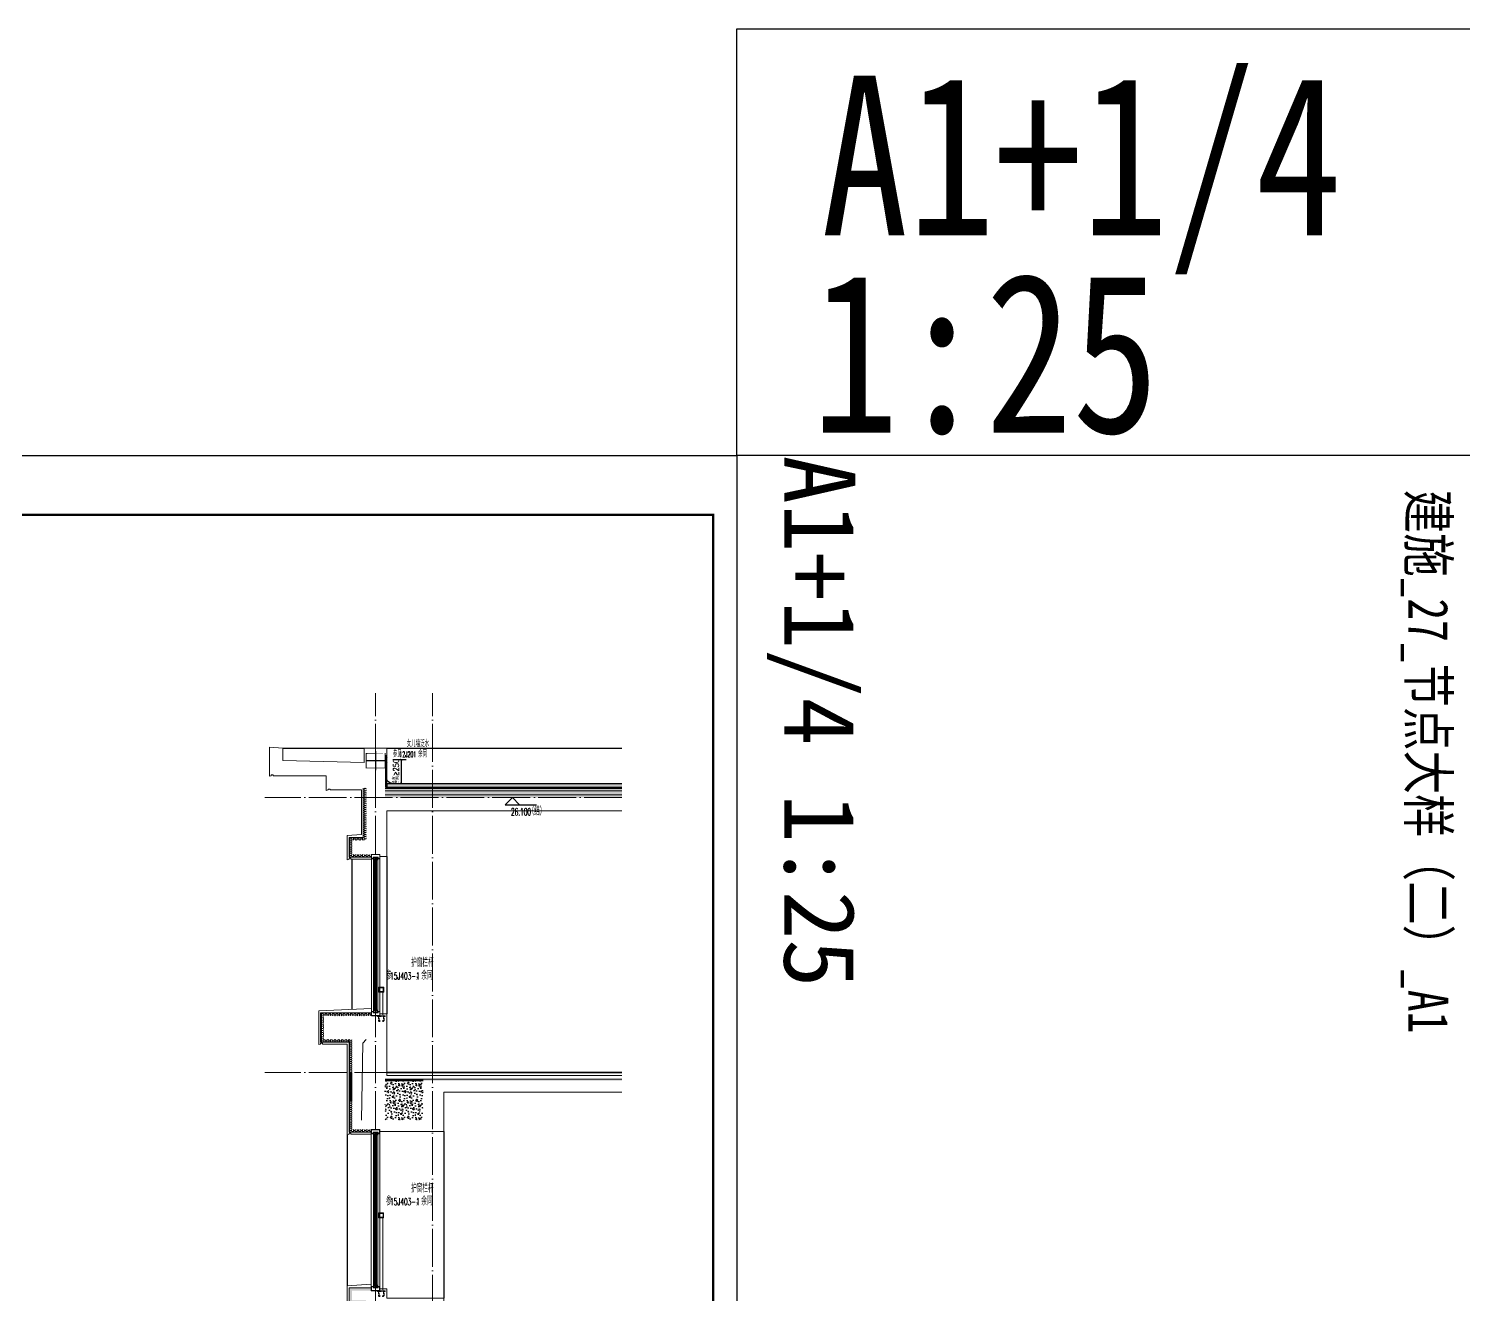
# Model space of a CAD drawing. Extents: x -518115 to 389031, y -231062 to 1628073.
# Drawn here: x 140212 to 155343, y -204243 to -190897 of the extents above; entities that cross this region are included whole.
import ezdxf
from ezdxf.xclip import XClip

# ---------------------------------------------------------------- set-up
doc = ezdxf.new("R2010")
doc.units = 0
doc.header["$LTSCALE"] = 1000
doc.header["$MEASUREMENT"] = 0
doc.header["$XCLIPFRAME"] = 0
for name, pattern in [('__DASH', [0.35, 0.25, -0.1]), ('DASH', [0.35, 0.25, -0.1]), ('DOTE', [2.42, 2, -0.2, 0.02, -0.2])]:
    doc.linetypes.add(name, pattern=pattern)
for name, color, linetype in [('3-屋面构造层', 157, 'Continuous'), ('DIM_ELEV', 3, 'Continuous'), ('DIM_IDEN', 67, 'Continuous'), ('PUB_TEXT', 4, 'Continuous'), ('SURFACE', 6, 'Continuous'), ('图框', 140, 'Continuous'), ('导图字', 7, 'Continuous'), ('机电标识类', 1, 'Continuous'), ('污水', 3, 'Continuous'), ('看线', 251, 'Continuous'), ('立面-看线', 251, 'Continuous')]:
    doc.layers.add(name, color=color, linetype=linetype)
for name, color, linetype, lineweight in [('DOTE', 19, 'DOTE', 9), ('PUB_HATCH', 8, 'Continuous', 9), ('S_WINDOW', 144, 'Continuous', 15), ('WALL', 9, 'Continuous', 40), ('内粉刷', 37, 'Continuous', 9), ('立面-栏杆', 105, 'Continuous', 15), ('立面-洞口示意', 152, 'Continuous', 13), ('细细', 250, 'Continuous', 0)]:
    doc.layers.add(name, color=color, linetype=linetype, lineweight=lineweight)
doc.layers.add('yichutu', color=7, linetype='Continuous', true_color=0xffffff, plot=False)
doc.styles.add('_TCH_DIM', font='SIMPLEX.shx', dxfattribs={"width": 0.7, "bigfont": 'GBCBIG.shx'})
doc.styles.add('_TCH_DIM_T3', font='SIMPLEX.shx', dxfattribs={"width": 0.494118, "bigfont": 'GBCBIG.shx'})
doc.styles.add('_TCH_LABEL', font='')
doc.styles.add('黑体', font='')
doc.styles.get('_TCH_LABEL').set_extended_font_data('SimHei')
doc.styles.get('黑体').set_extended_font_data('SimHei')
doc.dimstyles.new('_TCH_ARCH&&20', dxfattribs={"dimtxt": 59.5, "dimasz": 20, "dimexe": 50, "dimexo": 60, "dimgap": 25.25, "dimtad": 1, "dimdec": 0, "dimzin": 0, "dimdsep": 46, "dimtxsty": '_TCH_DIM_T3', "dimblk": 'ARCHTICK', "dimcen": 0.09, "dimclrt": 7, "dimazin": 2, "dimtfac": 1, "dimtdec": 0, "dimtix": 1, "dimtmove": 2, "dimatfit": 3, "dimfxl": 1, "dimtolj": 1, "dimtzin": 0, "dimarcsym": 0})
pattern_1 = [(315, (-1092889.3176, -488431.8362), (-1.767766953, -1.767766953), []), (315, (-1092888.139, -488431.8362), (-1.767766953, -1.767766953), [])]
pattern_2 = [(315, (-1092889.3176, -490170.0743), (-1.767766953, -1.767766953), []), (315, (-1092888.139, -490170.0743), (-1.767766953, -1.767766953), [])]

# ---------------------------------------------------------------- blocks, each defined once
blk = doc.blocks.new('_ArchTick')
at = {"color": 0, "linetype": 'ByBlock', "const_width": 0.4}
blk.add_lwpolyline([(-0.5, -0.5), (0.5, 0.5)], dxfattribs=at)
blk = doc.blocks.new('*D339')
at = {"layer": 'Defpoints', "color": 0, "transparency": 16777216}
for p in [(143991, -198605), (144143, -198605), (143991, -198855)]:
    blk.add_point(p, dxfattribs=at)
at = {"layer": 'DIM_IDEN', "color": 0, "lineweight": -2, "transparency": 16777216}
for p, q in [((144051, -198605), (144193, -198605)), ((144143, -198855), (144143, -198605)), ((144051, -198855), (144193, -198855))]:
    blk.add_line(p, q, dxfattribs=at)
at = {"layer": 'DIM_IDEN', "color": 0, "lineweight": -2, "transparency": 16777216, "xscale": 20, "yscale": 20, "zscale": 20}
for p, rotation in [((144143, -198605), 90), ((144143, -198855), 270)]:
    blk.add_blockref('_ArchTick', p, dxfattribs=dict(at, rotation=rotation))
at = {"layer": 'DIM_IDEN', "color": 7, "transparency": 16777216, "insert": (144087, -198730), "char_height": 59.5, "attachment_point": 5, "rotation": 90, "style": '_TCH_DIM_T3'}
blk.add_mtext('\\A1;{\\W0.70588;净高≥250}', dxfattribs=at)
blk = doc.blocks.new('A$C40486AD2')
at = {"layer": 'PUB_TEXT', "style": '_TCH_DIM'}
for s, height, width, p in [('女儿墙泛水', 67.5, 0.7, (255, 115)), ('参见', 67.5, 0.7, (108, 8)), ('12J201', 59.5, 0.494118, (177, 8)), ('，余同', 67.5, 0.7, (328, 8))]:
    blk.add_text(s, height=height, dxfattribs=dict(at, width=width)).set_placement(p)
blk = doc.blocks.new('FGHFG4334GDFGDFFGGGGGGDFG4G')
at = {"layer": 'SURFACE', "const_width": 2.25}
for points in [[(47, 0), (0, 0)], [(47, -28), (0, -28)]]:
    blk.add_lwpolyline(points, dxfattribs=at)
at = {"layer": 'SURFACE', "const_width": 1.5}
blk.add_lwpolyline([(47, 17, -1), (47, 5), (47, -7, -1), (47, -19), (47, -37), (53, -48), (53, -73)], format="xyb", dxfattribs=at)
blk = doc.blocks.new('FGDGDGD')
at = {"layer": '3-屋面构造层'}
h = blk.add_hatch(dxfattribs=at)
h.set_pattern_fill('隔热材料01', color=256, scale=7.692308, style=0)
h.set_pattern_definition([(270, (9.5186, 433.228), (3.846153863, -7e-16), [0.385980771, -3.460173092]), (270, (6.637, 433.228), (3.846153863, -7e-16), [0.385980771, -3.460173092]), (90, (8.5996, 430.618), (-3.846153863, 2e-16), [0.385980771, -3.460173092]), (90, (7.556, 430.618), (-3.846153863, 2e-16), [0.385980771, -3.460173092]), (180, (10.002, 430), (-5e-16, -3.846153863), [3.848019248, 0.001865385]), (135, (8.9282, 430.193), (2e-16, 3.846144175), [0.328307694, -5.110980792]), (116.56505, (12.5422, 430.4251), (8.6793e-06, 3.8461487416), [0.215769232, -8.384500037]), (116.56505, (8.696, 430.4251), (8.6793e-06, 3.8461487416), [0.215769232, -8.384500037]), (153.43495, (13.1603, 430), (-8.679e-06, 3.846148742), [0.431538463, -8.168730805]), (153.43495, (9.3142, 430), (-8.679e-06, 3.846148742), [0.431538463, -8.168730805]), (63.43495, (12.4457, 431.0041), (-8.6793e-06, 3.8461487416), [2.054923086, -6.545346183]), (63.43495, (8.5996, 431.0041), (-8.6793e-06, 3.8461487416), [2.054923086, -6.545346183]), (116.56505, (13.3647, 433.228), (8.6793e-06, 3.8461487416), [0.215769232, -8.384500037]), (116.56505, (9.5186, 433.228), (8.6793e-06, 3.8461487416), [0.215769232, -8.384500037]), (135, (9.422, 433.421), (2e-16, 3.846144175), [0.328307694, -5.110980792]), (153.43495, (13.036, 433.6532), (-8.679e-06, 3.846148742), [0.431538463, -8.168730805]), (153.43495, (9.19, 433.6532), (-8.679e-06, 3.846148742), [0.431538463, -8.168730805]), (45, (6.7336, 433.421), (2e-16, 3.846144175), [0.328307694, -5.110980792]), (63.43495, (10.4833, 433.228), (-8.6793e-06, 3.8461487416), [0.215769232, -8.384500037]), (63.43495, (6.6371, 433.228), (-8.6793e-06, 3.8461487416), [0.215769232, -8.384500037]), (26.56505, (10.812, 433.6532), (8.679e-06, 3.846148742), [0.431538463, -8.168730805]), (26.56505, (6.9658, 433.6532), (8.679e-06, 3.846148742), [0.431538463, -8.168730805]), (116.56505, (11.4023, 431.0041), (8.6793e-06, 3.8461487416), [2.054923086, -6.545346183]), (116.56505, (7.5561, 431.0041), (8.6793e-06, 3.8461487416), [2.054923086, -6.545346183]), (45, (7.2275, 430.193), (2e-16, 3.846144175), [0.328307694, -5.110980792]), (63.43495, (11.3058, 430.4251), (-8.6793e-06, 3.8461487416), [0.215769232, -8.384500037]), (63.43495, (7.4596, 430.4251), (-8.6793e-06, 3.8461487416), [0.215769232, -8.384500037]), (26.56505, (10.6877, 430), (8.679e-06, 3.846148742), [0.431538463, -8.168730805]), (26.56505, (6.8415, 430), (8.679e-06, 3.846148742), [0.431538463, -8.168730805])])
edge = h.paths.add_edge_path()
edge.add_arc((682181, 585366), 9.23, 450, 540, ccw=False)
edge.add_line((682181, 585375), (682192, 585375))
edge.add_line((682192, 585375), (682192, 585366))
edge.add_line((682192, 585366), (682172, 585366))
h = blk.add_hatch(dxfattribs=at)
h.set_pattern_fill('混凝土', color=256, scale=5, angle=-1.1458, style=0)
h.set_pattern_definition([(48.854237, (-82751.966, -43707.863), (35.7930991, -3.8540962), [3.75, -41.25]), (353.854237, (-82751.966, -43707.863), (-6.1841378, 37.7408106), [3, -33]), (99.305637, (-82748.983, -43708.185), (29.6089874, 33.886691), [3.1870095, -35.0571056]), (45.038437, (-82751.766, -43697.865), (53.1858973, -9.3413237), [5.625, -61.875]), (95.489837, (-82747.334, -43698.644), (47.6977146, 47.7616795), [4.7805144, -52.58565]), (350.038437, (-82751.766, -43697.865), (47.6976773, 47.7617167), [4.5, -49.5]), (19.854237, (-82746.817, -43700.465), (29.4368469, -20.7237073), [3.75, -41.25]), (324.854237, (-82746.817, -43700.465), (12.8883392, 36.0069862), [3, -33]), (70.305637, (-82744.364, -43702.192), (42.3251977, 15.2832459), [3.1870095, -35.0571056]), (36.3542372, (-82751.966, -43707.863), (0.9406985, 16.62920733), [0, -32.6, 0, -33.5, 0, -33.125]), (6.3542372, (-82751.966, -43707.863), (13.54517982, 19.45362572), [0, -19.1, 0, -31.85, 0, -12.625]), (326.3542372, (-82763.114, -43707.64), (26.66323482, -1.66123381), [0, -12.5, 0, -39, 0, -51.75]), (316.3542372, (-82768.113, -43707.54), (29.2535633, 4.4211788), [0, -16.25, 0, -25.9, 0, -36.75])])
h.paths.add_polyline_path([(674875, 585046), (674875, 585086), (682172, 585086), (682172, 585046)])
h = blk.add_hatch(dxfattribs=at)
h.set_pattern_fill('焦渣矿渣', color=256, scale=4, angle=-1.1458, style=0)
h.set_pattern_definition([(358.8542372, (-82751.966, -43697.863), (8.27546507, 13.69326162), [1.6, -14.4]), (298.8542372, (-82751.966, -43697.863), (15.99644496, -0.32013217), [1.6, -14.4]), (238.8542372, (-82750.366, -43697.895), (7.72097989, -14.0133938), [1.6, -14.4]), (268.8542372, (-82745.567, -43697.991), (15.83683295, -8.3183365), [2.4, -11.456]), (268.8542372, (-82743.967, -43698.023), (15.83683295, -8.3183365), [2.4, -11.456]), (268.8542372, (-82742.368, -43698.055), (15.83683295, -8.3183365), [2.4, -11.456])])
h.paths.add_polyline_path([(674875, 585006), (674875, 585036), (682192, 585036), (682192, 585006)])
h = blk.add_hatch(dxfattribs=at)
h.set_pattern_fill('隔热材料03', color=256, scale=12.5, style=0)
h.set_pattern_definition([(113.578, (-500407.8114, 374696.8656), (-0.0086926214, 6.2699620763), [1.075, -0.5693125, 2.8375, -0.5693125, 1.075, -0.6825]), (66.42, (-500406.1744, 374696.8656), (2.727787851, 6.0425e-05), [1.075, -0.5693125, 2.840375, -0.5693125, 1.075, -0.6825]), (180, (-500406.1744, 374696.8656), (0, 6.25), [1.636625, -1.0910625]), (180, (-500407.538, 374702.4906), (0, 6.25), [1.636625, -1.0910625]), (90, (-500405.7427, 374697.8548), (2.72775, 2e-16), [0.52175, -5.72825]), (90, (-500407.1066, 374700.9798), (2.72775, 2e-16), [0.52175, -5.72825]), (90, (-500408.2427, 374697.8548), (2.72775, 2e-16), [0.52175, -5.72825]), (90, (-500409.6066, 374700.9798), (2.72775, 2e-16), [0.52175, -5.72825])])
edge = h.paths.add_edge_path()
edge.add_line((682178, 585086), (682178, 585050))
edge.add_arc((682172, 585050), 6.25, 270, 360, ccw=False)
edge.add_line((682172, 585044), (682172, 585086))
edge.add_line((682172, 585086), (682178, 585086))
h = blk.add_hatch(dxfattribs=at)
h.set_pattern_fill('加气混凝土', color=256, scale=5, style=0)
h.set_pattern_definition([(0, (-82734.266, -43726.163), (30, 60), [0, -60]), (0, (-82769.366, -43734.263), (30, 60), [0, -60]), (0, (-82749.866, -43734.863), (30, 60), [0, -60]), (0, (-82728.566, -43717.163), (30, 60), [0, -60]), (0, (-82753.466, -43737.863), (30, 60), [0, -60]), (0, (-82722.566, -43679.363), (30, 60), [0, -60]), (0, (-82740.866, -43684.163), (30, 60), [0, -60]), (0, (-82731.266, -43691.663), (30, 60), [0, -60]), (0, (-82780.166, -43692.863), (30, 60), [0, -60]), (0, (-82750.766, -43695.563), (30, 60), [0, -60]), (0, (-82762.166, -43710.863), (30, 60), [0, -60]), (0, (-82761.566, -43733.363), (30, 60), [0, -60]), (0, (-82739.066, -43735.763), (30, 60), [0, -60]), (0, (-82722.566, -43709.363), (30, 60), [0, -60]), (0, (-82778.666, -43718.663), (30, 60), [0, -60]), (0, (-82773.566, -43708.463), (30, 60), [0, -60]), (0, (-82750.166, -43712.663), (30, 60), [0, -60]), (0, (-82758.566, -43721.363), (30, 60), [0, -60]), (0, (-82763.366, -43701.563), (30, 60), [0, -60]), (0, (-82755.866, -43679.063), (30, 60), [0, -60]), (0, (-82776.266, -43731.263), (30, 60), [0, -60]), (0, (-82743.266, -43691.363), (30, 60), [0, -60]), (0, (-82771.166, -43690.463), (30, 60), [0, -60]), (0, (-82775.966, -43682.663), (30, 60), [0, -60]), (130.601294, (-82726.2516, -43698.149), (-149.999998343, 180.000000787), [2.6341554, -1103.7111]), (18.4349488, (-82730.537, -43697.006), (149.99999945, 59.99999956), [2.710524, -376.76279]), (90, (-82730.537, -43699.578), (30, 60), [2.5714284, -117.428565]), (161.565051, (-82727.966, -43700.435), (-150.000000755, 59.99999553), [2.710524, -376.76279]), (53.1301023, (-82727.966, -43700.435), (30.00000006, 59.99999997), [2.857143, -297.14285]), (135, (-82725.68, -43731.006), (-30.00000363, 59.99999594), [2.424366, -167.28126]), (45, (-82729.109, -43731.006), (29.9999998, 59.99999976), [2.424366, -167.28126]), (135, (-82727.394, -43732.72), (-30.00000363, 59.99999594), [2.424366, -167.28126]), (45, (-82727.394, -43732.72), (29.9999998, 59.99999976), [2.424366, -167.28126]), (116.565051, (-82754.537, -43690.72), (-5.2e-06, 119.9999967), [3.1943826, -63.88765]), (180, (-82755.966, -43687.863), (-30, 60), [3.4285716, -56.571425]), (63.434949, (-82760.823, -43690.72), (3e-07, 119.9999994), [3.1943826, -63.88765]), (116.565051, (-82759.394, -43693.58), (-5.2e-06, 119.9999967), [3.1943826, -63.88765]), (0, (-82759.394, -43693.58), (30, 60), [3.4285716, -56.571425]), (63.434949, (-82755.966, -43693.58), (3e-07, 119.9999994), [3.1943826, -63.88765]), (107.102728, (-82731.9658, -43711.0063), (-89.999996559, 300.000000484), [3.8861346, -1628.29025]), (143.972626, (-82733.1087, -43707.292), (-569.999992774, 419.999999525), [3.8861346, -812.202]), (180, (-82736.25, -43705.006), (-30, 60), [3.7142856, -56.28571]), (36.0273733, (-82743.1087, -43707.292), (569.999995788, 419.999995472), [3.8861346, -812.202]), (71.5650511, (-82744.252, -43710.721), (90.00000046, 299.99999948), [3.6140316, -375.85928]), (107.102728, (-82743.1087, -43714.4348), (-89.999996559, 300.000000484), [3.8861346, -1628.29025]), (143.972626, (-82739.966, -43716.7206), (-569.999992774, 419.999999525), [3.8861346, -812.202]), (0, (-82739.966, -43716.72), (30, 60), [3.7142856, -56.28571]), (36.0273733, (-82736.2516, -43716.7206), (569.999995788, 419.999995472), [3.8861346, -812.202]), (71.5650511, (-82733.109, -43714.435), (90.00000046, 299.99999948), [3.6140316, -375.85928]), (150.255118, (-82731.3944, -43683.006), (-90.000000213, 59.999999257), [2.303502, -481.43196]), (90, (-82733.394, -43684.15), (30, 60), [2.2857144, -117.714275]), (29.7448813, (-82733.3944, -43684.149), (90.000000053, 59.99999972), [2.303502, -481.43196]), (116.565051, (-82745.394, -43725.58), (-5.2e-06, 119.9999967), [3.1943826, -63.88765]), (168.690067, (-82746.823, -43722.7206), (-270.0000002, 59.999998494), [2.9137254, -608.96855]), (41.1859251, (-82751.9658, -43724.149), (749.999995456, 659.999994229), [3.0371844, -1272.5802]), (90, (-82751.966, -43727.006), (30, 60), [2.857143, -117.14285]), (138.814074, (-82749.68, -43729.0063), (-749.999986669, 660.000004204), [3.0371844, -1272.5802]), (16.6992442, (-82749.68, -43729.0063), (989.999992552, 299.999996858), [2.982945, -1249.85375]), (60.9453959, (-82746.823, -43728.149), (29.99999992, 59.999999469), [2.9416086, -1232.53395]), (109.983106, (-82770.5373, -43700.4348), (-150.000000565, 419.9999988885), [3.3442002, -1401.21975]), (155.556045, (-82771.68, -43697.292), (-390.0000014866, 179.99999626), [3.4522986, -1446.51315]), (24.4439547, (-82777.9658, -43697.292), (390.0000001945, 179.999999134), [3.4522986, -1446.51315]), (70.0168934, (-82779.1087, -43700.4348), (150.000000452, 419.999998958), [3.3442002, -1401.21975]), (109.983106, (-82777.9658, -43703.5777), (-150.000000565, 419.9999988885), [3.3442002, -1401.21975]), (160.016893, (-82774.823, -43704.7206), (-150.000000088, 59.999997267), [3.3442002, -698.93775]), (19.9831065, (-82774.823, -43704.7206), (149.999999176, 59.999999905), [3.3442002, -698.93775]), (70.0168934, (-82771.68, -43703.5777), (150.000000452, 419.999998958), [3.3442002, -1401.21975]), (122.005383, (-82748.2516, -43705.8634), (-30.000004026, 59.999996937), [2.6954232, -563.3434]), (18.4349488, (-82752.252, -43704.435), (149.99999945, 59.99999956), [2.710524, -376.76279]), (90, (-82752.252, -43707.006), (30, 60), [2.5714284, -117.428565]), (161.565051, (-82749.68, -43707.863), (-150.000000755, 59.99999553), [2.710524, -376.76279]), (54.4623222, (-82749.68, -43707.8634), (209.999999696, 299.99999955), [2.457807, -1029.82115]), (116.565051, (-82765.68, -43720.435), (-5.2e-06, 119.9999967), [3.1943826, -63.88765]), (180, (-82767.11, -43717.58), (-30, 60), [3.142857, -56.85714]), (59.0362434, (-82771.966, -43720.435), (30.000000098, 59.99999971), [3.3319728, -696.3822]), (120.963756, (-82770.2516, -43723.292), (-30.0000041, 59.999997245), [3.3319728, -696.3822]), (0, (-82770.25, -43723.29), (30, 60), [3.142857, -56.85714]), (63.434949, (-82767.11, -43723.29), (3e-07, 119.9999994), [3.1943826, -63.88765])])
h.paths.add_polyline_path([(682192, 584936), (674875, 584936), (674875, 584966), (682192, 584966)])
at = {"layer": '立面-看线'}
h = blk.add_hatch(dxfattribs=at)
h.set_pattern_fill('HONEY', color=256, scale=7)
h.set_pattern_definition([(0, (-799653.24, -415240.13), (16.66875, 9.623705), [11.1125, -22.225]), (120, (-799653.24, -415240.13), (-16.66874801, 9.62370845), [11.1125, -22.225]), (60, (-799653.24, -415240.13), (1.99e-06, 19.24741345), [-22.225, 11.1125])])
h.paths.add_polyline_path([(682192, 584966), (674875, 584966), (674875, 585006), (682192, 585006)])
at = {"layer": '3-屋面构造层'}
for p, q in [((682178, 585086), (674875, 585086)), ((682172, 585046), (674875, 585046)), ((682192, 585036), (674875, 585036)), ((682172, 585086), (682172, 585044))]:
    blk.add_line(p, q, dxfattribs=at)
at = {"layer": '3-屋面构造层', "color": 251, "linetype": 'DASH', "ltscale": 0.05, "true_color": 0x636466, "const_width": 2.5}
for points in [[(682057, 585043), (682172, 585043, 0.414214), (682179, 585050), (682179, 585366)], [(682057, 585039), (682172, 585039, 0.414214), (682183, 585050), (682183, 585366)]]:
    blk.add_lwpolyline(points, format="xyb", dxfattribs=at)
at = {"layer": '3-屋面构造层', "color": 251, "true_color": 0x636466}
for points in [[(682057, 585041), (682172, 585041, 0.414214), (682180, 585050), (682180, 585366)], [(682057, 585044), (682172, 585044, 0.414214), (682178, 585050), (682178, 585366)], [(682057, 585040), (682172, 585040, 0.414214), (682182, 585050), (682182, 585366), (682184, 585366), (682184, 585050, -0.414214), (682172, 585038), (682057, 585038)]]:
    blk.add_lwpolyline(points, format="xyb", dxfattribs=at)
at = {"layer": '3-屋面构造层', "ltscale": 0.8}
blk.add_lwpolyline([(682172, 585366, -0.414214), (682181, 585375), (682192, 585375), (682192, 585366), (682172, 585366)], format="xyb", dxfattribs=at)
at = {"layer": '3-屋面构造层', "color": 251, "linetype": 'DASH', "ltscale": 0.05, "true_color": 0x636466, "const_width": 2.5}
for points in [[(682043, 585039), (674875, 585039)], [(682057, 585043), (682043, 585039)]]:
    blk.add_lwpolyline(points, dxfattribs=at)
at = {"layer": '3-屋面构造层', "color": 251, "true_color": 0x636466}
for points in [[(682043, 585040), (674875, 585040)], [(674875, 585038), (682043, 585038)], [(682056, 585044), (682042, 585040)], [(682043, 585038), (682057, 585042)]]:
    blk.add_lwpolyline(points, dxfattribs=at)
at = {"layer": '3-屋面构造层'}
blk.add_arc((682122, 585136), 50, 270, 360, dxfattribs=at)
at = {"layer": 'PUB_HATCH', "color": 215, "true_color": 0xa953a0}
for p, q in [((682192, 585006), (674875, 585006)), ((682192, 584966), (674875, 584966))]:
    blk.add_line(p, q, dxfattribs=at)
at = {"layer": '3-屋面构造层', "color": 1, "xscale": -1}
blk.add_blockref('FGHFG4334GDFGDFFGGGGGGDFG4G', (682218, 585349), dxfattribs=at)
blk = doc.blocks.new('A$C008776C7')
at = {"layer": '细细'}
h = blk.add_hatch(dxfattribs=at)
h.set_pattern_fill('金属', color=256, style=0)
h.set_pattern_definition(pattern_1)
h.paths.add_polyline_path([(0, 1655), (20, 1655), (20, 1669), (70, 1669), (70, 1655), (90, 1655), (90, 1700), (0, 1700)])
h.paths.add_polyline_path([(18, 1671), (18, 1657), (2, 1657), (2, 1698), (88, 1698), (88, 1657), (72, 1657), (72, 1671)], flags=16)
h = blk.add_hatch(dxfattribs=at)
h.set_pattern_fill('金属', color=256, style=0)
h.set_pattern_definition(pattern_1)
h.paths.add_polyline_path([(68, 1667), (68, 1642), (56, 1642), (56, 1652), (34, 1652), (34, 1642), (22, 1642), (22, 1667)])
h.paths.add_polyline_path([(24, 1665), (24, 1644), (32, 1644), (32, 1654), (58, 1654), (58, 1644), (66, 1644), (66, 1665)], flags=16)
h = blk.add_hatch(color=256, dxfattribs=at)
edge = h.paths.add_edge_path()
edge.add_line((40, 1652), (40, 1640))
edge.add_arc((45, 1631), 9.44, 61.5175, 118.4825, ccw=False)
edge.add_line((50, 1640), (50, 1652))
edge.add_arc((45, 1660), 9.44, 241.5175, 298.4825, ccw=False)
h = blk.add_hatch(dxfattribs=at)
h.set_pattern_fill('金属', color=256, style=0)
h.set_pattern_definition(pattern_2)
h.paths.add_polyline_path([(0, 45), (20, 45), (20, 31), (70, 31), (70, 45), (90, 45), (90, 0), (0, 0)])
h.paths.add_polyline_path([(18, 29), (18, 43), (2, 43), (2, 2), (88, 2), (88, 43), (72, 43), (72, 29)], flags=16)
h = blk.add_hatch(dxfattribs=at)
h.set_pattern_fill('金属', color=256, style=0)
h.set_pattern_definition(pattern_2)
h.paths.add_polyline_path([(68, 33), (68, 58), (56, 58), (56, 48), (34, 48), (34, 58), (22, 58), (22, 33)])
h.paths.add_polyline_path([(24, 35), (24, 56), (32, 56), (32, 46), (58, 46), (58, 56), (66, 56), (66, 35)], flags=16)
h = blk.add_hatch(color=256, dxfattribs=at)
edge = h.paths.add_edge_path()
edge.add_line((40, 48), (40, 60))
edge.add_arc((45, 69), 9.44, 241.5175, 298.4825)
edge.add_line((50, 60), (50, 48))
edge.add_arc((45, 40), 9.44, 61.5175, 118.4825)
at = {"layer": 'S_WINDOW'}
for p, q in [((0, 45), (0, 1655)), ((22, 58), (22, 1642)), ((68, 58), (68, 1642)), ((90, 45), (90, 1655))]:
    blk.add_line(p, q, dxfattribs=at)
for points in [[(90, 1700), (90, 1655), (70, 1655), (70, 1669), (20, 1669), (20, 1655), (0, 1655), (0, 1700)], [(88, 1698), (88, 1657), (72, 1657), (72, 1671), (18, 1671), (18, 1657), (2, 1657), (2, 1698)], [(68, 1667), (68, 1642), (56, 1642), (56, 1652), (34, 1652), (34, 1642), (22, 1642), (22, 1667)], [(66, 1665), (66, 1644), (58, 1644), (58, 1654), (32, 1654), (32, 1644), (24, 1644), (24, 1665)], [(90, 0), (90, 45), (70, 45), (70, 31), (20, 31), (20, 45), (0, 45), (0, 0)], [(88, 2), (88, 43), (72, 43), (72, 29), (18, 29), (18, 43), (2, 43), (2, 2)], [(68, 33), (68, 58), (56, 58), (56, 48), (34, 48), (34, 58), (22, 58), (22, 33)], [(66, 35), (66, 56), (58, 56), (58, 46), (32, 46), (32, 56), (24, 56), (24, 35)]]:
    blk.add_lwpolyline(points, close=True, dxfattribs=at)
at = {"layer": '细细'}
for points in [[(34, 1642), (34, 58)], [(40, 60), (40, 1652)], [(50, 60), (50, 1652)], [(56, 1642), (56, 58)]]:
    blk.add_lwpolyline(points, dxfattribs=at)
for points in [[(40, 1652), (40, 1640, -0.253805), (50, 1640), (50, 1652, -0.253805)], [(40, 48), (40, 60, 0.253805), (50, 60), (50, 48, 0.253805)]]:
    blk.add_lwpolyline(points, format="xyb", close=True, dxfattribs=at)
blk = doc.blocks.new('A$C02E370A9')
at = {"layer": 'PUB_TEXT', "style": '_TCH_DIM'}
for s, height, width, p in [('护窗栏杆', 84.4, 0.7, (290, 216)), ('参', 84.4, 0.7, (25, 81)), ('15J403-1', 74.4, 0.494118, (68, 81)), ('，余同', 84.4, 0.7, (338, 81))]:
    blk.add_text(s, height=height, dxfattribs=dict(at, width=width)).set_placement(p)
blk = doc.blocks.new('A$C164D20CD')
at = {"layer": '立面-栏杆'}
for p, q in [((-55, 0), (-55, 770)), ((-25, 770), (-25, 0))]:
    blk.add_line(p, q, dxfattribs=at)
at = {"layer": '立面-栏杆', "linetype": 'DASH', "ltscale": 0.1}
for p, q in [((0, 0), (-80, 0)), ((-80, 0), (-80, -7)), ((0, -7), (0, 0)), ((-80, -7), (-70, -7)), ((-70, -7), (-70, -51)), ((-62, -7), (-18, -7)), ((-62, -51), (-62, -7)), ((-55, -53), (-61, -53)), ((-61, -60), (-55, -60)), ((-53, -57), (-53, -56)), ((-27, -56), (-27, -57)), ((-19, -53), (-25, -53)), ((-25, -60), (-19, -60)), ((-18, -7), (-18, -51)), ((-10, -7), (0, -7)), ((-10, -51), (-10, -7))]:
    blk.add_line(p, q, dxfattribs=at)
at = {"layer": '立面-栏杆'}
for points in [[(-15, 820), (-65, 820), (-65, 770), (-15, 770)], [(-21, 814), (-59, 814), (-59, 776), (-21, 776)]]:
    blk.add_lwpolyline(points, close=True, dxfattribs=at)
at = {"layer": '立面-栏杆', "linetype": 'DASH', "ltscale": 0.1}
for centre, major_axis, start_param, end_param in [((-61, -51), (6.36, 6.36), 2.356194, 3.926991), ((-61, -51), (1.27, 1.27), 2.356194, 3.926991), ((-55, -56), (1.91, 1.91), 5.497787, 7.068583), ((-55, -57), (1.91, 1.91), 3.926991, 5.497787), ((-25, -56), (1.91, 1.91), 0.785398, 2.356194), ((-23, -55), (3.53, 3.53), 2.748894, 3.534292), ((-19, -51), (-6.36, 6.36), 2.356194, 3.926991), ((-19, -51), (-1.27, 1.27), 2.356194, 3.926991)]:
    blk.add_ellipse(centre, major_axis=major_axis, ratio=1, start_param=start_param, end_param=end_param, dxfattribs=at)
blk = doc.blocks.new('GFGDGDGDGR')
at = {"layer": 'PUB_HATCH'}
h = blk.add_hatch(dxfattribs=at)
h.set_pattern_fill('HONEY', color=256, scale=8, style=0)
h.set_pattern_definition([(0, (890824.963, -105961.315), (19.05, 10.99852), [12.7, -25.4]), (120, (890824.963, -105961.315), (-19.0499977, 10.998524), [12.7, -25.4]), (60, (890824.963, -105961.315), (2.3e-06, 21.997044), [-25.4, 12.7])])
h.paths.add_polyline_path([(845749, -58047), (845599, -58047), (845599, -57947), (845749, -57947), (845749, -57547), (845599, -57547), (845599, -57447), (845804, -57447), (845804, -57417), (845569, -57417), (845569, -57577), (845719, -57577), (845719, -57677), (845719, -57917), (845569, -57917), (845569, -58077), (845719, -58077), (845719, -58517), (845569, -58517), (845569, -58677), (845804, -58677), (845804, -58647), (845599, -58647), (845599, -58547), (845749, -58547)])
at = {"layer": '立面-看线'}
h = blk.add_hatch(dxfattribs=at)
h.set_pattern_fill('HONEY', color=256, scale=7)
h.set_pattern_definition([(0, (45296.221, -443493.767), (16.66875, 9.623705), [11.1125, -22.225]), (120, (45296.221, -443493.767), (-16.66874801, 9.62370845), [11.1125, -22.225]), (60, (45296.221, -443493.767), (1.99e-06, 19.24741345), [-22.225, 11.1125])])
h.paths.add_polyline_path([(848448, -58117), (846549, -58117), (846549, -58132), (848448, -58132)])
at = {"layer": 'PUB_HATCH', "color": 215, "true_color": 0xa953a0}
blk.add_line((846549, -58117), (848448, -58117), dxfattribs=at)
blk.add_lwpolyline([(845804, -57417), (845569, -57417), (845569, -57577), (845719, -57577), (845719, -57677), (845719, -57677), (845719, -57917), (845569, -57917), (845569, -58077), (845719, -58077), (845719, -58517), (845569, -58517), (845569, -58677), (845804, -58677)], dxfattribs=at)
at = {"layer": '内粉刷'}
for points in [[(845804, -57377), (845549, -57397), (845549, -57597)], [(845894, -57427), (845969, -57427), (845969, -57527), (846569, -57527), (846569, -58077)], [(845589, -57597), (845589, -57587), (845569, -57587), (845569, -57597), (845549, -57602), (845549, -57597)], [(845589, -57597), (845699, -57597), (845699, -57697), (845699, -57697), (845699, -57887), (845549, -57897), (845549, -58097)], [(845589, -58097), (845589, -58087), (845569, -58087), (845569, -58097), (845549, -58102), (845549, -58097)], [(845589, -58097), (845699, -58097), (845699, -58487), (845549, -58497), (845549, -58697)], [(848448, -58077), (846569, -58077)], [(845894, -58667), (846569, -58667), (846569, -58252), (848448, -58252)], [(845589, -58697), (845589, -58687), (845569, -58687), (845569, -58697), (845549, -58702), (845549, -58697)], [(845589, -58697), (845804, -58697)]]:
    blk.add_lwpolyline(points, dxfattribs=at)
at = {"layer": '看线'}
for p, q in [((845549, -55799), (845549, -57397)), ((846569, -55767), (846569, -57527)), ((845549, -57597), (845549, -57897)), ((845549, -58097), (845549, -58497))]:
    blk.add_line(p, q, dxfattribs=at)
at = {"layer": '看线', "color": 32}
for p, q in [((848448, -58047), (846569, -58047)), ((846569, -58047), (848448, -58047))]:
    blk.add_line(p, q, dxfattribs=at)
at = {"layer": '立面-洞口示意'}
blk.add_lwpolyline([(845949, -58547), (846024, -57740), (846349, -57647)], dxfattribs=at)
for name, p in [('A$C008776C7', (845804, -57447)), ('A$C02E370A9', (845934, -56627)), ('A$C164D20CD', (845949, -57447))]:
    blk.add_blockref(name, p)
blk = doc.blocks.new('GFDDDDRG')
at = {"layer": '图框'}
blk.add_lwpolyline([(923310, -107437), (923310, -159999), (893610, -159999), (893610, -107437)], close=True, dxfattribs=at)
blk.add_lwpolyline([(923310, -107437), (923310, -159999), (893610, -159999), (893610, -107437)], close=True, dxfattribs=at)
at = {"layer": '图框', "const_width": 50}
blk.add_lwpolyline([(894110, -159499), (922810, -159499), (922810, -108687), (894110, -108687)], close=True, dxfattribs=at)
blk = doc.blocks.new('yct-1051-594-26275-14850-25-1002.0')
at = {"layer": 'yichutu', "color": 7, "true_color": 0xffffff}
blk.add_lwpolyline([(0, 0), (0, 14850), (26275, 14850), (26275, 0)], close=True, dxfattribs=at)
at = {"layer": 'yichutu', "color": 7, "true_color": 0xffffff, "style": '_TCH_LABEL'}
blk.add_text('A1+1/4 1:25', height=750, dxfattribs=at).set_placement((0, 15350))
blk = doc.blocks.new('GFDGFDGDGRDGRD')
at = {"layer": '立面-栏杆'}
for p, q in [((863598, -138586), (863598, -138336)), ((863628, -138336), (863628, -138586))]:
    blk.add_line(p, q, dxfattribs=at)
at = {"layer": '立面-栏杆', "linetype": 'DASH', "ltscale": 0.1}
for p, q in [((863653, -138586), (863573, -138586)), ((863573, -138586), (863573, -138593)), ((863573, -138593), (863583, -138593)), ((863583, -138593), (863583, -138637)), ((863590, -138593), (863635, -138593)), ((863590, -138637), (863590, -138593)), ((863635, -138593), (863635, -138637)), ((863642, -138593), (863653, -138593)), ((863642, -138637), (863642, -138593)), ((863653, -138593), (863653, -138586)), ((863597, -138638), (863592, -138638)), ((863592, -138646), (863597, -138646)), ((863600, -138643), (863600, -138641)), ((863625, -138641), (863625, -138643)), ((863633, -138638), (863628, -138638)), ((863628, -138646), (863633, -138646))]:
    blk.add_line(p, q, dxfattribs=at)
at = {"layer": '立面-栏杆'}
for points in [[(863638, -138286), (863588, -138286), (863588, -138336), (863638, -138336)], [(863632, -138292), (863594, -138292), (863594, -138330), (863632, -138330)]]:
    blk.add_lwpolyline(points, close=True, dxfattribs=at)
at = {"layer": '立面-栏杆', "linetype": 'DASH', "ltscale": 0.1}
for centre, major_axis, start_param, end_param in [((863592, -138637), (6.36, 6.36), 2.356194, 3.926991), ((863592, -138637), (1.27, 1.27), 2.356194, 3.926991), ((863597, -138641), (1.91, 1.91), 5.497787, 7.068583), ((863597, -138643), (1.91, 1.91), 3.926991, 5.497787), ((863628, -138641), (1.91, 1.91), 0.785398, 2.356194), ((863630, -138641), (3.53, 3.53), 2.748894, 3.534292), ((863633, -138637), (-6.36, 6.36), 2.356194, 3.926991), ((863633, -138637), (-1.27, 1.27), 2.356194, 3.926991)]:
    blk.add_ellipse(centre, major_axis=major_axis, ratio=1, start_param=start_param, end_param=end_param, dxfattribs=at)
blk = doc.blocks.new('GDGDGDRGDR')
at = {"linetype": '__DASH', "ltscale": 0.1}
blk.add_wipeout([(425935, 371533), (425735, 371533), (425735, 371383), (425935, 371383)], dxfattribs=at).dxf.layer = '污水'
at = {"layer": '机电标识类', "color": 250, "linetype": 'DASH', "ltscale": 400}
for p, q in [((425835, 371358), (425835, 371558)), ((425935, 371458), (425735, 371458))]:
    blk.add_line(p, q, dxfattribs=at)
at = {"layer": '污水', "linetype": '__DASH', "ltscale": 0.1, "const_width": 10}
blk.add_lwpolyline([(425935, 371533), (425735, 371533), (425735, 371383), (425935, 371383)], close=True, dxfattribs=at)
blk = doc.blocks.new('A$C1F6240CC')
at = {"layer": 'PUB_HATCH'}
h = blk.add_hatch(dxfattribs=at)
h.set_pattern_fill('DOTS', color=251, scale=2, style=0)
h.set_pattern_definition([(0, (-2e-08, -300), (1.5875, 3.175), [0, -3.175])])
h.paths.add_polyline_path([(-30, -300), (0, -300), (0, -50), (0, 0), (0, 0), (0, 0), (-30, 0)])
at = {"layer": 'PUB_HATCH', "color": 5}
blk.add_lwpolyline([(0, 0), (-30, 0), (-30, -300), (0, -300)], close=True, dxfattribs=at)

msp = doc.modelspace()

# ---------------------------------------------------------------- hatches: boundary and pattern name
at = {"layer": '3-屋面构造层'}
h = msp.add_hatch(dxfattribs=at)
h.set_pattern_fill('加气混凝土', color=251, scale=15, style=0)
h.set_pattern_definition([(0, (-970454.32, -673003.31), (90, 180), [0, -180]), (0, (-970559.62, -673027.61), (90, 180), [0, -180]), (0, (-970501.12, -673029.41), (90, 180), [0, -180]), (0, (-970437.22, -672976.31), (90, 180), [0, -180]), (0, (-970511.92, -673038.41), (90, 180), [0, -180]), (0, (-970419.22, -672862.91), (90, 180), [0, -180]), (0, (-970474.12, -672877.31), (90, 180), [0, -180]), (0, (-970445.32, -672899.81), (90, 180), [0, -180]), (0, (-970592.02, -672903.41), (90, 180), [0, -180]), (0, (-970503.82, -672911.51), (90, 180), [0, -180]), (0, (-970538.02, -672957.41), (90, 180), [0, -180]), (0, (-970536.22, -673024.91), (90, 180), [0, -180]), (0, (-970468.72, -673032.11), (90, 180), [0, -180]), (0, (-970419.22, -672952.91), (90, 180), [0, -180]), (0, (-970587.52, -672980.81), (90, 180), [0, -180]), (0, (-970572.22, -672950.21), (90, 180), [0, -180]), (0, (-970502.02, -672962.81), (90, 180), [0, -180]), (0, (-970527.22, -672988.91), (90, 180), [0, -180]), (0, (-970541.62, -672929.51), (90, 180), [0, -180]), (0, (-970519.12, -672862.01), (90, 180), [0, -180]), (0, (-970580.32, -673018.61), (90, 180), [0, -180]), (0, (-970481.32, -672898.91), (90, 180), [0, -180]), (0, (-970565.02, -672896.21), (90, 180), [0, -180]), (0, (-970579.42, -672872.81), (90, 180), [0, -180]), (130.601294, (-970430.278, -672919.266), (-449.99999503, 540.00000236), [7.902466, -3311.1333]), (18.4349488, (-970443.136, -672915.838), (449.99999834, 179.9999987), [8.131572, -1130.28837]), (90, (-970443.14, -672923.55), (90, 180), [7.714285, -352.285695]), (161.565051, (-970435.42, -672926.123), (-450.00000227, 179.9999866), [8.131572, -1130.28837]), (53.1301023, (-970435.42, -672926.123), (90.0000002, 179.9999999), [8.57143, -891.42855]), (135, (-970428.564, -673017.84), (-90.000011, 179.9999878), [7.273098, -501.84378]), (45, (-970438.85, -673017.84), (89.9999994, 179.9999993), [7.273098, -501.84378]), (135, (-970433.71, -673022.98), (-90.000011, 179.9999878), [7.273098, -501.84378]), (45, (-970433.71, -673022.98), (89.9999994, 179.9999993), [7.273098, -501.84378]), (116.565051, (-970515.14, -672896.98), (-1.6e-05, 359.99999), [9.583148, -191.66295]), (180, (-970519.42, -672888.41), (-90, 180), [10.285715, -169.714275]), (63.434949, (-970534, -672896.98), (8e-07, 359.999998), [9.583148, -191.66295]), (116.565051, (-970529.7, -672905.55), (-1.6e-05, 359.99999), [9.583148, -191.66295]), (0, (-970529.7, -672905.55), (90, 180), [10.285715, -169.714275]), (63.434949, (-970519.42, -672905.55), (8e-07, 359.999998), [9.583148, -191.66295]), (107.102728, (-970447.421, -672957.838), (-269.999989678, 900.000001452), [11.658404, -4884.87075]), (143.972626, (-970450.85, -672946.695), (-1709.99997832, 1259.99999857), [11.658404, -2436.606]), (180, (-970460.28, -672939.84), (-90, 180), [11.142857, -168.85713]), (36.0273733, (-970480.85, -672946.695), (1709.99998736, 1259.99998642), [11.658404, -2436.606]), (71.565051, (-970484.278, -672956.98), (270.0000014, 899.99999845), [10.842095, -1127.57784]), (107.102728, (-970480.85, -672968.1234), (-269.999989678, 900.000001452), [11.658404, -4884.87075]), (143.972626, (-970471.421, -672974.98), (-1709.99997832, 1259.99999857), [11.658404, -2436.606]), (0, (-970471.42, -672974.98), (90, 180), [11.142857, -168.85713]), (36.0273733, (-970460.278, -672974.98), (1709.99998736, 1259.99998642), [11.658404, -2436.606]), (71.565051, (-970450.85, -672968.123), (270.0000014, 899.99999845), [10.842095, -1127.57784]), (150.255118, (-970445.707, -672873.838), (-270.00000064, 179.99999777), [6.910506, -1444.29588]), (90, (-970451.71, -672877.27), (90, 180), [6.857143, -353.142825]), (29.7448813, (-970451.707, -672877.266), (270.00000016, 179.99999916), [6.910506, -1444.29588]), (116.565051, (-970487.7, -673001.55), (-1.6e-05, 359.99999), [9.583148, -191.66295]), (168.690067, (-970491.993, -672992.98), (-810.0000006, 179.99999548), [8.741176, -1826.90565]), (41.1859251, (-970507.421, -672997.266), (2249.99998637, 1979.999982687), [9.111553, -3817.7406]), (90, (-970507.42, -673005.84), (90, 180), [8.57143, -351.42855]), (138.814074, (-970500.564, -673011.838), (-2249.99996001, 1980.00001261), [9.111553, -3817.7406]), (16.6992442, (-970500.564, -673011.838), (2969.999977655, 899.999990573), [8.948835, -3749.56125]), (60.9453959, (-970491.993, -673009.266), (89.99999976, 179.99999841), [8.824826, -3697.60185]), (109.983106, (-970563.1355, -672926.1234), (-450.000001695, 1259.999996666), [10.0326, -4203.65925]), (155.556045, (-970566.564, -672916.695), (-1170.00000446, 539.99998878), [10.356896, -4339.53945]), (24.4439547, (-970585.421, -672916.695), (1170.000000584, 539.999997403), [10.356896, -4339.53945]), (70.0168934, (-970588.85, -672926.1234), (450.000001357, 1259.999996874), [10.0326, -4203.65925]), (109.983106, (-970585.421, -672935.552), (-450.000001695, 1259.999996666), [10.0326, -4203.65925]), (160.016893, (-970575.993, -672938.98), (-450.00000026, 179.9999918), [10.0326, -2096.81325]), (19.9831065, (-970575.993, -672938.98), (449.99999753, 179.99999971), [10.0326, -2096.81325]), (70.0168934, (-970566.564, -672935.552), (450.000001357, 1259.999996874), [10.0326, -4203.65925]), (122.005383, (-970496.278, -672942.41), (-90.00001208, 179.9999908), [8.08627, -1690.0302]), (18.4349488, (-970508.278, -672938.123), (449.99999834, 179.9999987), [8.131572, -1130.28837]), (90, (-970508.28, -672945.84), (90, 180), [7.714285, -352.285695]), (161.565051, (-970500.564, -672948.41), (-450.00000227, 179.9999866), [8.131572, -1130.28837]), (54.4623222, (-970500.564, -672948.409), (629.99999909, 899.99999865), [7.37342, -3089.46345]), (116.565051, (-970548.56, -672986.12), (-1.6e-05, 359.99999), [9.583148, -191.66295]), (180, (-970552.85, -672977.55), (-90, 180), [9.42857, -170.57142]), (59.0362434, (-970567.421, -672986.123), (90.0000003, 179.99999913), [9.995918, -2089.1466]), (120.963756, (-970562.278, -672994.695), (-90.0000123, 179.99999173), [9.995918, -2089.1466]), (0, (-970562.28, -672994.7), (90, 180), [9.42857, -170.57142]), (63.434949, (-970552.85, -672994.7), (8e-07, 359.999998), [9.583148, -191.66295])])
h.paths.add_polyline_path([(143970.9, -202405), (144370.9, -202405), (144370.9, -201990), (143970.9, -201990)])
at = {"layer": 'PUB_HATCH'}
h = msp.add_hatch(dxfattribs=at)
h.set_pattern_fill('HONEY', color=256, scale=8, style=0)
h.set_pattern_definition([(0, (188846.355, -246919.537), (19.05, 10.99852), [12.7, -25.4]), (120, (188846.355, -246919.537), (-19.0499977, 10.998524), [12.7, -25.4]), (60, (188846.355, -246919.537), (2.3e-06, 21.997044), [-25.4, 12.7])])
h.paths.add_polyline_path([(143770.9, -198905), (143740.9, -198905), (143740.9, -199425), (143590.9, -199425), (143590.9, -199635), (143825.9, -199635), (143825.9, -199605), (143620.9, -199605), (143620.9, -199455), (143770.9, -199455)])
h = msp.add_hatch(dxfattribs=at)
h.set_pattern_fill('HONEY', color=256, scale=8, style=0)
h.set_pattern_definition([(0, (-690133.981, -132258.222), (19.05, 10.99852), [12.7, -25.4]), (120, (-690133.981, -132258.222), (-19.04999772, 10.99852394), [12.7, -25.4]), (60, (-690133.981, -132258.222), (2.28e-06, 21.99704394), [-25.4, 12.7])])
h.paths.add_polyline_path([(143590.9, -201585), (143590.9, -201555), (143320.9, -201555), (143320.9, -201305), (143825.9, -201305), (143825.9, -201275), (143290.9, -201275), (143290.9, -201585)])
h = msp.add_hatch(dxfattribs=at)
h.set_pattern_fill('HONEY', color=256, scale=8, style=0)
h.set_pattern_definition([(0, (188846.355, -249819.537), (19.05, 10.99852), [12.7, -25.4]), (120, (188846.355, -249819.537), (-19.0499977, 10.998524), [12.7, -25.4]), (60, (188846.355, -249819.537), (2.3e-06, 21.997044), [-25.4, 12.7])])
h.paths.add_polyline_path([(143620.9, -201555), (143590.9, -201555), (143590.9, -202535), (143825.9, -202535), (143825.9, -202505), (143620.9, -202505)])
at = {"layer": '立面-看线'}
h = msp.add_hatch(dxfattribs=at)
h.set_pattern_fill('HONEY', color=256, scale=7)
h.set_pattern_definition([(0, (-656682.388, -587351.989), (16.66875, 9.623705), [11.1125, -22.225]), (120, (-656682.388, -587351.989), (-16.66874801, 9.62370845), [11.1125, -22.225]), (60, (-656682.388, -587351.989), (1.99e-06, 19.24741345), [-22.225, 11.1125])])
h.paths.add_polyline_path([(146469.4, -201975), (143970.9, -201975), (143970.9, -201990), (146469.4, -201990)])

# ---------------------------------------------------------------- linework, layer by layer
at = {"layer": 'DIM_ELEV', "color": 3}
for p, q in [((145313.2, -199005), (145238.2, -199080)), ((145238.2, -199080), (145566.2, -199080)), ((145313.2, -199005), (145388.2, -199080))]:
    msp.add_line(p, q, dxfattribs=at)
at = {"layer": 'DOTE', "linetype": 'DOTE', "ltscale": 0.2}
for p, q in [((143870.9, -217505), (143870.9, -197905)), ((144470.9, -217505), (144470.9, -197905)), ((146469.4, -199005), (142700.7, -199005)), ((146469.4, -201905), (142700.7, -201905))]:
    msp.add_line(p, q, dxfattribs=at)
at = {"layer": 'PUB_HATCH', "color": 215, "true_color": 0xa953a0}
msp.add_line((143970.9, -201975), (146469.4, -201975), dxfattribs=at)
for points in [[(143740.9, -198905), (143740.9, -199425), (143590.9, -199425), (143590.9, -199635), (143825.9, -199635)], [(143825.9, -201275), (143290.9, -201275), (143290.9, -201585), (143590.9, -201585), (143590.9, -202535), (143825.9, -202535)]]:
    msp.add_lwpolyline(points, dxfattribs=at)
at = {"layer": 'WALL'}
msp.add_line((144370.9, -201990), (143970.9, -201990), dxfattribs=at)
at = {"layer": '内粉刷'}
for points in [[(143990.9, -198855), (143990.9, -198485), (143750.9, -198485), (143750.9, -198635), (142890.9, -198615), (142890.9, -198485), (142750.9, -198475), (142750.9, -198775)], [(142790.9, -198775), (142790.9, -198765), (142770.9, -198765), (142770.9, -198775), (142750.9, -198780), (142750.9, -198775)], [(142790.9, -198775), (143350.9, -198775), (143350.9, -198925)], [(143390.9, -198925), (143390.9, -198915), (143370.9, -198915), (143370.9, -198925), (143350.9, -198930), (143350.9, -198925)], [(143390.9, -198925), (143720.9, -198925), (143720.9, -199395), (143570.9, -199405), (143570.9, -199655)], [(143915.9, -199625), (143990.9, -199625), (143990.9, -199145), (146469.4, -199145)], [(143610.9, -199655), (143610.9, -199645), (143590.9, -199645), (143590.9, -199655), (143570.9, -199660), (143570.9, -199655)], [(143610.9, -199655), (143825.9, -199655)], [(143990.8, -201935), (143990.9, -201285), (143915.9, -201285)], [(143570.9, -201605), (143570.9, -202555)], [(146469.4, -201935), (143990.9, -201935)], [(143915.9, -202525), (144590.9, -202525), (144590.9, -202110), (146469.4, -202110)], [(143610.9, -202555), (143610.9, -202545), (143590.9, -202545), (143590.9, -202555), (143570.9, -202560), (143570.9, -202555)], [(143610.9, -202555), (143825.9, -202555)]]:
    msp.add_lwpolyline(points, dxfattribs=at)
at = {"layer": '内粉刷', "elevation": 0}
for points in [[(143825.9, -201230), (143270.9, -201255), (143270.9, -201605)], [(143310.9, -201605), (143310.9, -201595), (143290.9, -201595), (143290.9, -201605), (143270.9, -201610), (143270.9, -201605)], [(143310.9, -201605), (143570.9, -201605)]]:
    msp.add_lwpolyline(points, dxfattribs=at)
at = {"layer": '图框', "color": 2}
msp.add_lwpolyline([(155430.5, -195397), (147680.5, -195397), (147680.5, -190897), (155430.5, -190897)], close=True, dxfattribs=at)
at = {"layer": '看线'}
for p, q in [((142890.9, -198485), (143750.9, -198485)), ((143990.9, -198485), (146469.4, -198485)), ((143620.9, -199655), (143620.9, -201239.3)), ((143990.9, -199625), (143990.9, -201285))]:
    msp.add_line(p, q, dxfattribs=at)
at = {"layer": '看线', "color": 32}
for p, q in [((146469.4, -201905), (143990.9, -201905)), ((143990.9, -201905), (146469.4, -201905))]:
    msp.add_line(p, q, dxfattribs=at)
at = {"layer": '立面-洞口示意'}
msp.add_lwpolyline([(143720.9, -202405.1), (143737, -201593.2), (143770.9, -201555)], dxfattribs=at)

# ---------------------------------------------------------------- block references
at = {"xscale": 0.5, "yscale": 0.5, "zscale": 0.5}
msp.add_blockref('GFDDDDRG', (-313974.4, -141678.5), dxfattribs=at)
for name, p in [('A$C40486AD2', (143944.3, -198586.2)), ('A$C008776C7', (143825.9, -201305)), ('A$C02E370A9', (143955.9, -201005)), ('GFDGFDGDGRDGRD', (-719681.9, -62719.4)), ('A$C1F6240CC', (143620.9, -201905)), ('GFGDGDGDGR', (-701978.6, -146758.2))]:
    msp.add_blockref(name, p)
ref = msp.add_blockref('FGDGDGD', (826162.4, -783941.2), dxfattribs=dict(xscale=-1))
XClip(ref).set_block_clipping_path([(679693.0416793403, 584936.1769558351), (682291.5665918037, 585389.8130026824)])
at = {"layer": 'yichutu', "rotation": 270}
msp.add_blockref('yct-1051-594-26275-14850-25-1002.0', (132830.5, -195397), dxfattribs=at)

# ---------------------------------------------------------------- texts
at = {"layer": 'DIM_ELEV', "color": 7, "style": '_TCH_DIM'}
for s, height, width, p in [('26.100', 74.38, 0.494118, (145298.6, -199192.6)), ('（结）', 84.4, 0.7, (145484.1, -199192.6))]:
    msp.add_text(s, height=height, dxfattribs=dict(at, width=width)).set_placement(p)
at = {"layer": '图框', "color": 2, "style": '黑体', "width": 0.8}
for s, p in [('A1+1/4', (148570.9, -193076.3)), ('1:25', (148471.3, -195157.8))]:
    msp.add_text(s, height=1682.36, dxfattribs=at).set_placement(p)
at = {"layer": '导图字', "color": 1, "style": '黑体', "width": 0.8}
msp.add_text('建施_27_节点大样（二）_A1', height=420.591, rotation=270, dxfattribs=at).set_placement((154764.6, -195757.8))

# ---------------------------------------------------------------- dimensions: what is measured, and where the dimension line sits
at = {"layer": 'DIM_IDEN'}
dim = msp.add_aligned_dim(p1=(143990.9, -198855), p2=(143990.9, -198605), distance=-152.5, text='{\\W0.70588;净高≥250}', dimstyle='_TCH_ARCH&&20', dxfattribs=at)
dim.commit()
dim.dimension.update_dxf_attribs({"geometry": '*D339', "text_midpoint": (144086.7, -198730)})

# ---------------------------------------------------------------- next in the draw order: block references
at = {"rotation": 179.9999999997999}
msp.add_blockref('GDGDGDRGDR', (569705.9, 172843.3), dxfattribs=at)

doc.saveas('drawing.dxf')
